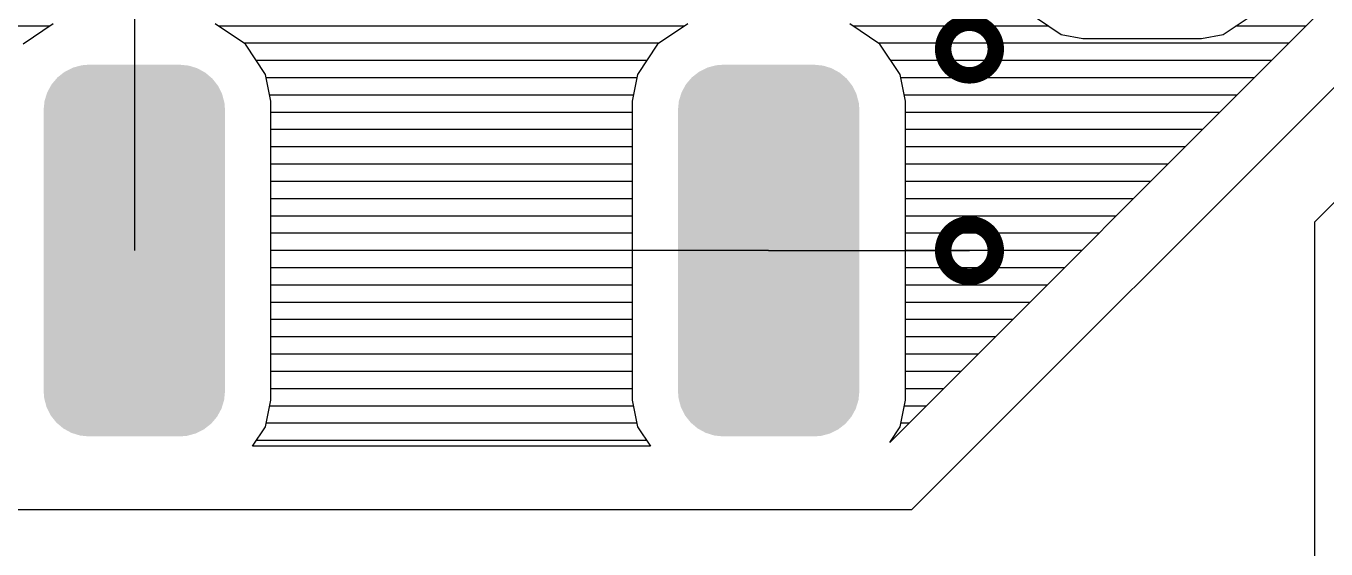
# Model space of a CAD drawing. Extents: x 295 to 953, y 10 to 290.
# Drawn here: x 687.59 to 716.27, y 125.65 to 137.18 of the extents above; entities that cross this region are included whole.
import ezdxf

# ---------------------------------------------------------------- set-up
doc = ezdxf.new("R2010")
doc.units = 0
doc.header["$LTSCALE"] = 5
doc.header["$MEASUREMENT"] = 0
doc.layers.get('0').update_dxf_attribs({"linetype": 'CONTINUOUS', "lineweight": 25})

msp = doc.modelspace()

# ---------------------------------------------------------------- linework, layer by layer
for p, q in [((689.977, 142.39), (689.977, 132.23)), ((707.132, 126.515), (722.372, 141.755)), ((716.022, 132.865), (723.007, 139.85)), ((716.053, 137.407), (706.644, 127.998)), ((688.118, 137.183), (679.207, 137.183)), ((688.189, 137.229), (687.523, 136.782)), ((692.431, 136.782), (691.76, 137.229)), ((702.118, 137.183), (691.831, 137.183)), ((702.189, 137.229), (701.519, 136.782)), ((706.426, 136.782), (705.761, 137.229)), ((710.155, 137.183), (705.832, 137.183)), ((709.88, 137.361), (710.429, 136.995)), ((714, 136.995), (714.549, 137.361)), ((715.829, 137.183), (714.275, 137.183)), ((710.429, 136.995), (710.907, 136.904)), ((710.907, 136.904), (713.523, 136.904)), ((713.523, 136.904), (714, 136.995)), ((701.549, 136.802), (692.4, 136.802)), ((692.873, 136.116), (692.431, 136.782)), ((701.519, 136.782), (701.077, 136.116)), ((715.448, 136.802), (706.401, 136.802)), ((706.873, 136.116), (706.426, 136.782)), ((701.28, 136.421), (692.669, 136.421)), ((715.067, 136.421), (706.67, 136.421)), ((692.989, 135.527), (692.873, 136.116)), ((701.062, 136.04), (692.888, 136.04)), ((701.077, 136.116), (700.96, 135.527)), ((706.99, 135.527), (706.873, 136.116)), ((714.686, 136.04), (706.888, 136.04)), ((700.985, 135.659), (692.964, 135.659)), ((692.989, 128.928), (692.989, 135.527)), ((700.96, 135.527), (700.96, 128.928)), ((714.305, 135.659), (706.964, 135.659)), ((706.99, 128.928), (706.99, 135.527)), ((700.96, 135.278), (692.989, 135.278)), ((713.924, 135.278), (706.99, 135.278)), ((700.96, 134.897), (692.989, 134.897)), ((713.543, 134.897), (706.99, 134.897)), ((700.96, 134.516), (692.989, 134.516)), ((713.162, 134.516), (706.99, 134.516)), ((700.96, 134.135), (692.989, 134.135)), ((712.781, 134.135), (706.99, 134.135)), ((700.96, 133.754), (692.989, 133.754)), ((712.4, 133.754), (706.99, 133.754)), ((700.96, 133.373), (692.989, 133.373)), ((712.019, 133.373), (706.99, 133.373)), ((700.96, 132.992), (692.989, 132.992)), ((711.638, 132.992), (706.99, 132.992)), ((716.022, 94.13), (716.022, 132.865)), ((700.96, 132.611), (692.989, 132.611)), ((711.257, 132.611), (706.99, 132.611)), ((700.96, 132.23), (692.989, 132.23)), ((703.972, 132.23), (700.147, 132.23)), ((703.591, 132.23), (700.96, 132.23)), ((703.972, 132.23), (708.402, 132.23)), ((704.353, 132.23), (706.99, 132.23)), ((710.876, 132.23), (706.99, 132.23)), ((700.96, 131.849), (692.989, 131.849)), ((710.495, 131.849), (706.99, 131.849)), ((700.96, 131.468), (692.989, 131.468)), ((710.114, 131.468), (706.99, 131.468)), ((700.96, 131.087), (692.989, 131.087)), ((709.733, 131.087), (706.99, 131.087)), ((700.96, 130.706), (692.989, 130.706)), ((709.352, 130.706), (706.99, 130.706)), ((700.96, 130.325), (692.989, 130.325)), ((708.971, 130.325), (706.99, 130.325)), ((700.96, 129.944), (692.989, 129.944)), ((708.59, 129.944), (706.99, 129.944)), ((700.96, 129.563), (692.989, 129.563)), ((708.209, 129.563), (706.99, 129.563)), ((700.96, 129.182), (692.989, 129.182)), ((707.828, 129.182), (706.99, 129.182)), ((692.873, 128.339), (692.989, 128.928)), ((700.985, 128.801), (692.964, 128.801)), ((700.96, 128.928), (701.077, 128.339)), ((706.873, 128.339), (706.99, 128.928)), ((707.447, 128.801), (706.964, 128.801)), ((692.583, 127.912), (692.873, 128.339)), ((701.062, 128.42), (692.888, 128.42)), ((701.077, 128.339), (701.366, 127.912)), ((706.644, 127.998), (706.873, 128.339)), ((707.066, 128.42), (706.888, 128.42)), ((701.28, 128.039), (692.669, 128.039)), ((706.685, 128.039), (706.67, 128.039)), ((701.366, 127.912), (692.583, 127.912)), ((679.827, 126.515), (707.132, 126.515))]:
    msp.add_line(p, q)
at = {"const_width": 0.363}
for points in [[(708.983, 136.675, -1), (707.822, 136.675, -1)], [(708.983, 132.23, -1), (707.822, 132.23, -1)]]:
    msp.add_lwpolyline(points, format="xyb", close=True, dxfattribs=at)
for points in [[(691.505, 136.175), (691.368, 136.25), (688.442, 136.175), (688.593, 136.25)], [(691.368, 136.25), (691.321, 136.265), (688.593, 136.25), (688.623, 136.265)], [(691.321, 136.265), (691.176, 136.31), (688.623, 136.265), (688.791, 136.31)], [(691.176, 136.31), (691.104, 136.317), (688.791, 136.31), (688.817, 136.317)], [(691.104, 136.317), (690.975, 136.33), (688.817, 136.317), (688.979, 136.33)], [(705.5, 136.175), (705.363, 136.25), (702.438, 136.175), (702.588, 136.25)], [(705.363, 136.25), (705.316, 136.265), (702.588, 136.25), (702.618, 136.265)], [(705.316, 136.265), (705.171, 136.31), (702.618, 136.265), (702.786, 136.31)], [(705.171, 136.31), (705.1, 136.317), (702.786, 136.31), (702.813, 136.317)], [(705.1, 136.317), (704.971, 136.33), (702.813, 136.317), (702.974, 136.33)], [(691.797, 135.898), (691.698, 136.023), (688.153, 135.898), (688.26, 136.023)], [(691.698, 136.023), (691.665, 136.051), (688.26, 136.023), (688.284, 136.051)], [(691.665, 136.051), (691.545, 136.153), (688.284, 136.051), (688.414, 136.153)], [(691.545, 136.153), (691.505, 136.175), (688.414, 136.153), (688.442, 136.175)], [(705.792, 135.898), (705.694, 136.023), (702.148, 135.898), (702.255, 136.023)], [(705.694, 136.023), (705.661, 136.051), (702.255, 136.023), (702.279, 136.051)], [(705.661, 136.051), (705.54, 136.153), (702.279, 136.051), (702.41, 136.153)], [(705.54, 136.153), (705.5, 136.175), (702.41, 136.153), (702.438, 136.175)], [(691.955, 135.529), (691.913, 135.685), (687.996, 135.529), (688.044, 135.685)], [(691.913, 135.685), (691.895, 135.721), (688.044, 135.685), (688.056, 135.721)], [(691.895, 135.721), (691.823, 135.865), (688.056, 135.721), (688.135, 135.865)], [(691.823, 135.865), (691.797, 135.898), (688.135, 135.865), (688.153, 135.898)], [(705.95, 135.529), (705.908, 135.685), (701.991, 135.529), (702.04, 135.685)], [(705.908, 135.685), (705.89, 135.721), (702.04, 135.685), (702.051, 135.721)], [(705.89, 135.721), (705.818, 135.865), (702.051, 135.721), (702.13, 135.865)], [(705.818, 135.865), (705.792, 135.898), (702.13, 135.865), (702.148, 135.898)], [(691.978, 135.329), (691.965, 135.49), (687.975, 135.329), (687.992, 135.49)], [(691.965, 135.49), (691.955, 135.529), (687.992, 135.49), (687.996, 135.529)], [(705.974, 135.329), (705.961, 135.49), (701.971, 135.329), (701.987, 135.49)], [(705.961, 135.49), (705.95, 135.529), (701.987, 135.49), (701.991, 135.529)], [(691.976, 135.258), (691.978, 135.329), (687.978, 135.258), (687.975, 135.329)], [(691.976, 129.202), (691.976, 135.258), (687.978, 129.202), (687.978, 135.258)], [(705.971, 135.258), (705.974, 135.329), (701.973, 135.258), (701.971, 135.329)], [(705.971, 129.202), (705.971, 135.258), (701.973, 129.202), (701.973, 135.258)], [(691.978, 129.131), (691.976, 129.202), (687.975, 129.131), (687.978, 129.202)], [(691.962, 128.97), (691.978, 129.131), (687.989, 128.97), (687.975, 129.131)], [(705.974, 129.131), (705.971, 129.202), (701.971, 129.131), (701.973, 129.202)], [(705.958, 128.97), (705.974, 129.131), (701.984, 128.97), (701.971, 129.131)], [(691.958, 128.931), (691.962, 128.97), (687.999, 128.931), (687.989, 128.97)], [(691.91, 128.775), (691.958, 128.931), (688.041, 128.775), (687.999, 128.931)], [(705.954, 128.931), (705.958, 128.97), (701.994, 128.931), (701.984, 128.97)], [(705.905, 128.775), (705.954, 128.931), (702.036, 128.775), (701.994, 128.931)], [(691.898, 128.739), (691.91, 128.775), (688.059, 128.739), (688.041, 128.775)], [(691.819, 128.595), (691.898, 128.739), (688.131, 128.595), (688.059, 128.739)], [(691.801, 128.562), (691.819, 128.595), (688.157, 128.562), (688.131, 128.595)], [(691.694, 128.437), (691.801, 128.562), (688.256, 128.437), (688.157, 128.562)], [(705.894, 128.739), (705.905, 128.775), (702.055, 128.739), (702.036, 128.775)], [(705.815, 128.595), (705.894, 128.739), (702.127, 128.595), (702.055, 128.739)], [(705.796, 128.562), (705.815, 128.595), (702.152, 128.562), (702.127, 128.595)], [(705.69, 128.437), (705.796, 128.562), (702.251, 128.437), (702.152, 128.562)], [(691.67, 128.409), (691.694, 128.437), (688.289, 128.409), (688.256, 128.437)], [(691.539, 128.307), (691.67, 128.409), (688.409, 128.307), (688.289, 128.409)], [(691.512, 128.285), (691.539, 128.307), (688.449, 128.285), (688.409, 128.307)], [(691.361, 128.21), (691.512, 128.285), (688.586, 128.21), (688.449, 128.285)], [(691.331, 128.195), (691.361, 128.21), (688.633, 128.195), (688.586, 128.21)], [(705.666, 128.409), (705.69, 128.437), (702.284, 128.409), (702.251, 128.437)], [(705.535, 128.307), (705.666, 128.409), (702.405, 128.307), (702.284, 128.409)], [(705.507, 128.285), (705.535, 128.307), (702.444, 128.285), (702.405, 128.307)], [(705.356, 128.21), (705.507, 128.285), (702.581, 128.21), (702.444, 128.285)], [(705.327, 128.195), (705.356, 128.21), (702.629, 128.195), (702.581, 128.21)], [(691.163, 128.15), (691.331, 128.195), (688.778, 128.15), (688.633, 128.195)], [(691.137, 128.143), (691.163, 128.15), (688.85, 128.143), (688.778, 128.15)], [(690.975, 128.13), (691.137, 128.143), (688.979, 128.13), (688.85, 128.143)], [(705.159, 128.15), (705.327, 128.195), (702.774, 128.15), (702.629, 128.195)], [(705.132, 128.143), (705.159, 128.15), (702.845, 128.143), (702.774, 128.15)], [(704.971, 128.13), (705.132, 128.143), (702.974, 128.13), (702.845, 128.143)]]:
    msp.add_solid(points)

doc.saveas('drawing.dxf')
